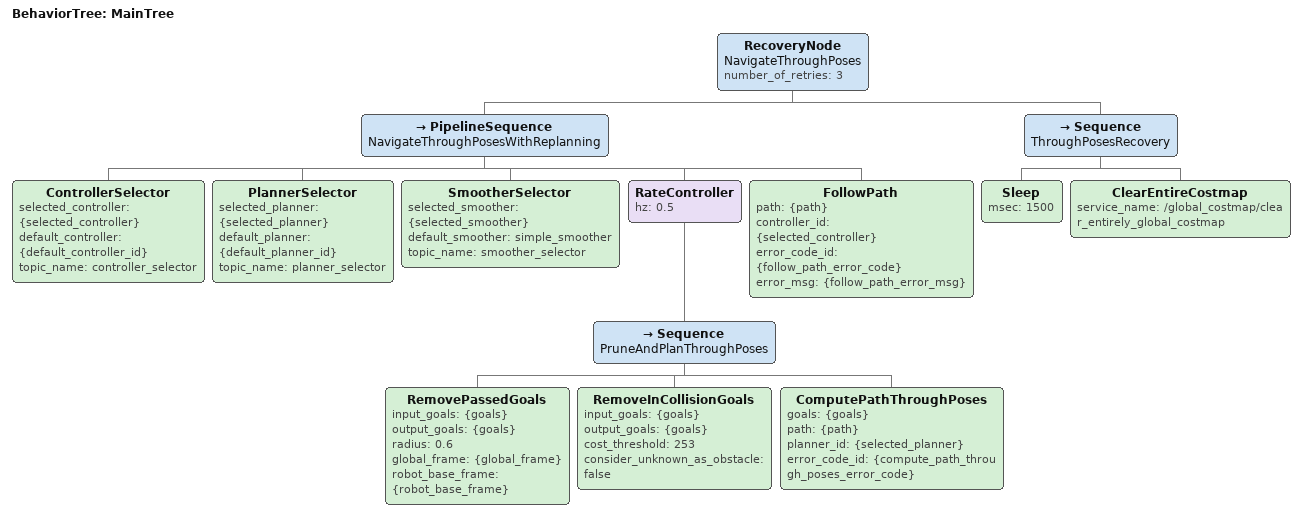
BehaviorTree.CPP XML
<!--
  Multi-waypoint navigation:
  - Drop passed + in-collision goals before each replan
  - Stitch remaining free goals in order; follow at 0.5 Hz replan
-->
<root BTCPP_format="4" main_tree_to_execute="MainTree">
  <BehaviorTree ID="MainTree">
    <RecoveryNode name="NavigateThroughPoses" number_of_retries="3">
      <PipelineSequence name="NavigateThroughPosesWithReplanning">
        <ControllerSelector
          selected_controller="{selected_controller}"
          default_controller="{default_controller_id}"
          topic_name="controller_selector"/>
        <PlannerSelector
          selected_planner="{selected_planner}"
          default_planner="{default_planner_id}"
          topic_name="planner_selector"/>
        <SmootherSelector
          selected_smoother="{selected_smoother}"
          default_smoother="simple_smoother"
          topic_name="smoother_selector"/>
        <RateController hz="0.5">
          <Sequence name="PruneAndPlanThroughPoses">
            <RemovePassedGoals
              input_goals="{goals}"
              output_goals="{goals}"
              radius="0.6"
              global_frame="{global_frame}"
              robot_base_frame="{robot_base_frame}"/>
            <RemoveInCollisionGoals
              input_goals="{goals}"
              output_goals="{goals}"
              cost_threshold="253"
              consider_unknown_as_obstacle="false"/>
            <ComputePathThroughPoses
              goals="{goals}"
              path="{path}"
              planner_id="{selected_planner}"
              error_code_id="{compute_path_through_poses_error_code}"/>
          </Sequence>
        </RateController>
        <FollowPath
          path="{path}"
          controller_id="{selected_controller}"
          error_code_id="{follow_path_error_code}"
          error_msg="{follow_path_error_msg}"/>
      </PipelineSequence>
      <Sequence name="ThroughPosesRecovery">
        <Sleep msec="1500"/>
        <ClearEntireCostmap service_name="/global_costmap/clear_entirely_global_costmap"/>
      </Sequence>
    </RecoveryNode>
  </BehaviorTree>
</root>
